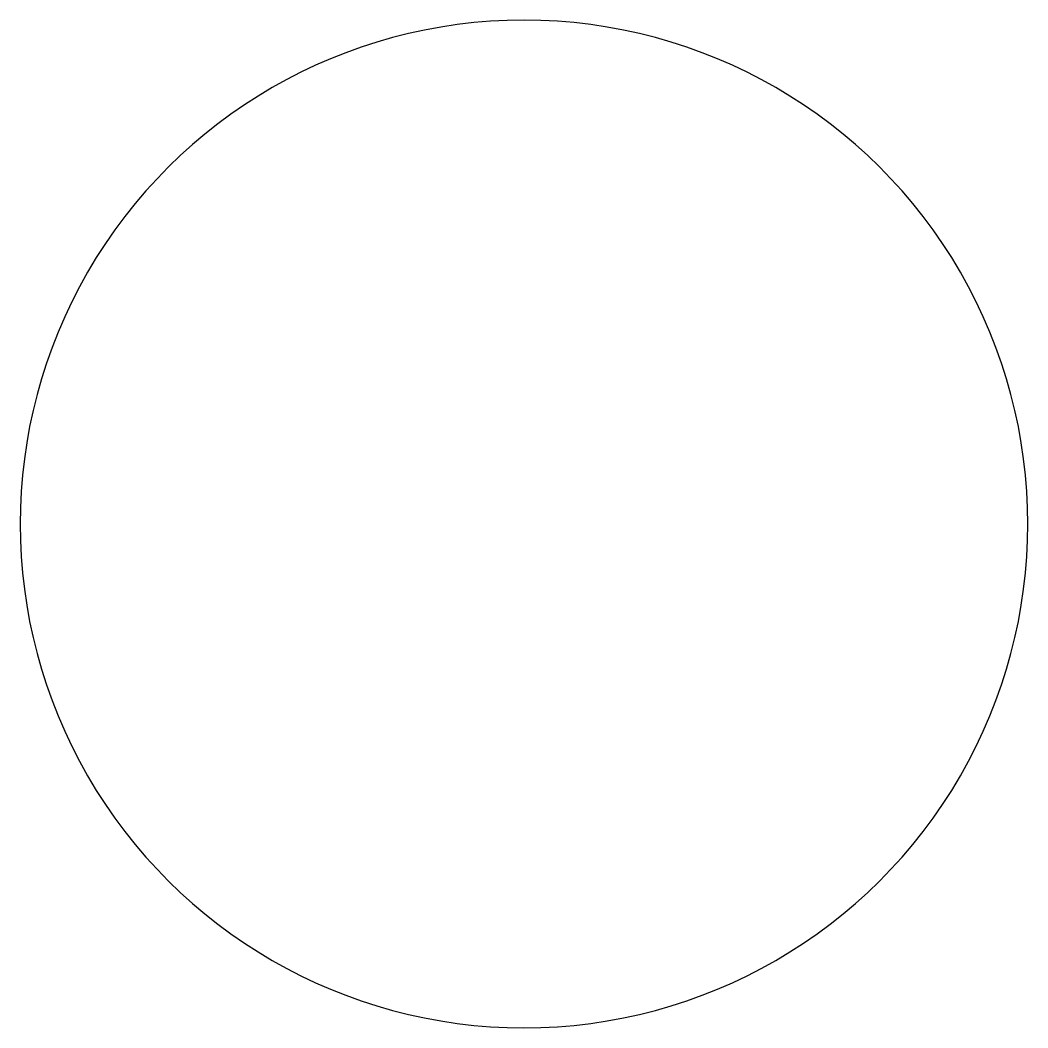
# Model space of a CAD drawing. Header units: millimetres. Extents: x -5 to 5, y -5 to 5.
import ezdxf

# ---------------------------------------------------------------- set-up
doc = ezdxf.new("R2010")
doc.units = ezdxf.units.MM

msp = doc.modelspace()

# ---------------------------------------------------------------- linework, layer by layer
for start, end in [(90, 150), (30, 90), (150, 210), (-30, 30), (210, 270), (270, 330)]:
    msp.add_arc((0, 0, 4.24), 5, start, end)

doc.saveas('drawing.dxf')
